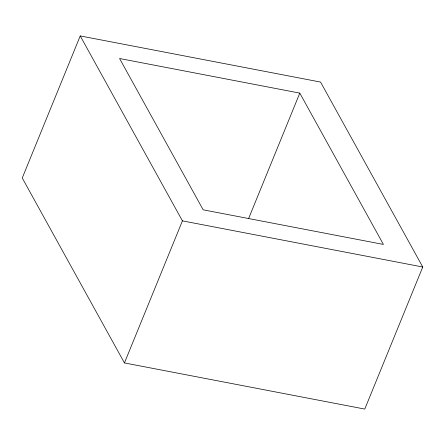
<?xml version="1.0" encoding="UTF-8"?>
<svg xmlns="http://www.w3.org/2000/svg" width="445" height="445" viewBox="0 0 445 445"><rect width="100%" height="100%" fill="white"/><g stroke="black" fill="none" stroke-linecap="round" stroke-linejoin="round"><path stroke-width="0.67" d="M80.228 35.928L22.25 177.994L124.444 362.931L364.772 409.072L422.75 267.006L320.556 82.069L80.228 35.928L182.422 220.865L422.75 267.006M124.444 362.931L182.422 220.865M248.649 218.467L299.802 93.116L119.56 58.506L203.17 209.817L383.418 244.427L299.802 93.116"/></g></svg>
